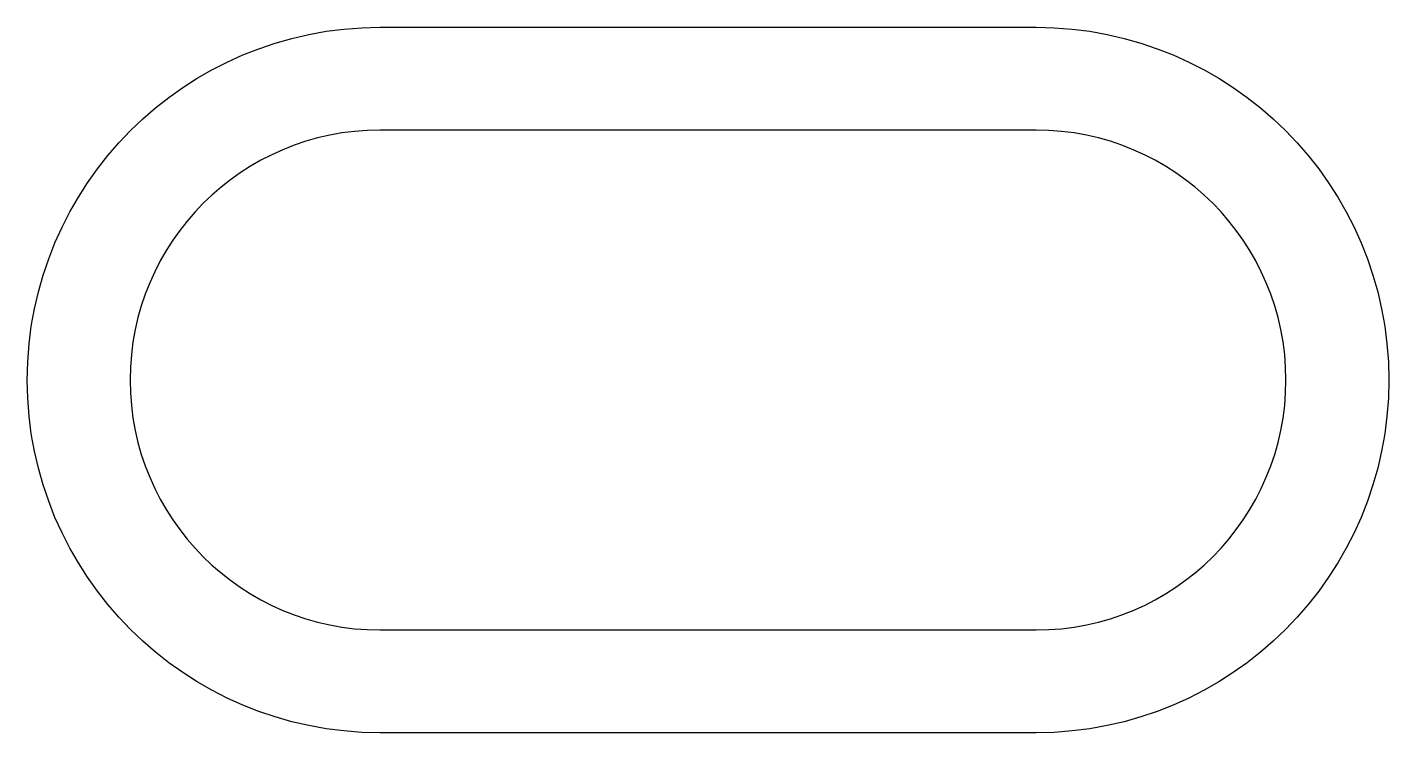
# Model space of a CAD drawing. Extents: x 1828.6 to 1847.8, y 213.4 to 223.4.
import ezdxf

# ---------------------------------------------------------------- set-up
doc = ezdxf.new("R2010")
doc.units = 0
doc.header["$LTSCALE"] = 15
doc.layers.get('0').update_dxf_attribs({"linetype": 'CONTINUOUS'})

msp = doc.modelspace()

# ---------------------------------------------------------------- linework, layer by layer
at = {"flags": 128}
for points in [[(1833.543, 213.412, -1), (1833.543, 223.362), (1842.793, 223.362, -1), (1842.793, 213.412)], [(1842.793, 221.912), (1833.543, 221.912, 1), (1833.543, 214.862), (1842.793, 214.862, 1)]]:
    msp.add_lwpolyline(points, format="xyb", close=True, dxfattribs=at)

doc.saveas('drawing.dxf')
